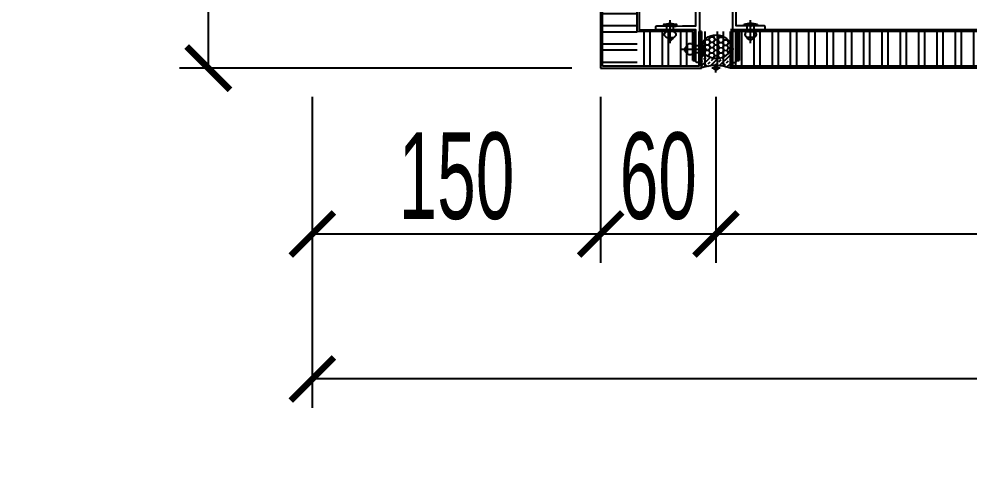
# Model space of a CAD drawing. Extents: x -8792 to 174344, y -43961 to 62816.
# Drawn here: x 19945.9 to 20440.2, y -9959.1 to -9719.9 of the extents above; entities that cross this region are included whole.
import ezdxf
from ezdxf.xclip import XClip

# ---------------------------------------------------------------- set-up
doc = ezdxf.new("R2010")
doc.units = 0
doc.header["$LTSCALE"] = 50
doc.header["$XCLIPFRAME"] = 0
for name, pattern in [('CENTER', [2, 1.25, -0.25, 0.25, -0.25]), ('DIVIDE', [1.25, 0.5, -0.25, 0, -0.25, 0, -0.25]), ('DOT2', [0.125, 0, -0.125])]:
    doc.linetypes.add(name, pattern=pattern)
for name, color, linetype in [('#标注', 1, 'Continuous'), ('1 轴线 辅助线', 1, 'CENTER'), ('6 附件', 6, 'Continuous'), ('A-FLOR-OTLN', 4, 'DOT2'), ('PJ', 4, 'Continuous'), ('TC', 251, 'Continuous'), ('XC', 3, 'Continuous'), ('吊顶', 7, 'Continuous'), ('铝板', 2, 'Continuous')]:
    doc.layers.add(name, color=color, linetype=linetype)
doc.styles.add('JHZX', font='jrs.shx', dxfattribs={"width": 0.6, "bigfont": 'jhz.shx'})
doc.dimstyles.new('JZBZ-15', dxfattribs={"dimscale": 15, "dimtxt": 3, "dimasz": 1.5, "dimexe": 1, "dimexo": 1, "dimgap": 0.5, "dimtad": 1, "dimdec": 0, "dimdsep": 46, "dimtxsty": 'JHZX', "dimblk1": 'ARCHTICK', "dimblk2": 'ARCHTICK', "dimsah": 1, "dimcen": 0, "dimclrd": 1, "dimclre": 1, "dimclrt": 2, "dimadec": 3, "dimazin": 2, "dimtfac": 1, "dimtdec": 0, "dimtix": 1, "dimtmove": 0, "dimatfit": 3, "dimfxl": 0, "dimtolj": 1, "dimlwd": -1, "dimlwe": -1, "dimarcsym": 0})

# ---------------------------------------------------------------- blocks, each defined once
blk = doc.blocks.new('A$Cbd8d7c8c')
at = {"layer": 'A-FLOR-OTLN', "color": 8}
blk.add_lwpolyline([(-22721.25, -15689.87), (-43719.42, -33393.16, 0.413756), (-43991.61, -36560.98, 0.189672), (122158.17, -126683.04, 0.414786), (124666.02, -124719.49), (133885.17, -48361.88, 0.379931), (116453.25, -23207.95, 0.236452)], format="xyb", dxfattribs=at)
at = {"layer": '吊顶', "const_width": 3}
blk.add_lwpolyline([(36525.16, -42886.24, 0.056654), (31389.8, -41079.32), (30859.09, -40957.78, -0.112536), (21289.45, -36343.72, -0.028917), (3039.01, -19971.01, 0.413532), (-633.62, -19953.38), (-31397.94, -50352.84, 0.414781), (-31416.33, -54033.31, 0.170492), (123964.28, -129414.71, 0.412564), (126841.18, -127143.22), (136317.5, -48655.55, 1.269195), (87076.8, -54393.32)], format="xyb", dxfattribs=at)
blk = doc.blocks.new('jfdm')
h = blk.add_hatch()
h.set_pattern_fill('HONEY', color=0, scale=0.5, style=0)
h.set_pattern_definition([(0, (3e-15, -1.231), (2.38125, 1.374815), [1.5875, -3.175]), (120, (3e-15, -1.231), (-2.38125, 1.374815), [1.5875, -3.175]), (60, (3e-15, -1.231), (3e-07, 2.74963), [-3.175, 1.5875])])
edge = h.paths.add_edge_path()
edge.add_ellipse((7.5, 13.77), major_axis=(0, -7.7), ratio=0.974135, start_angle=0, end_angle=360)
h = blk.add_hatch()
h.set_pattern_fill('ANSI33', color=0, scale=0.5, style=0)
edge = h.paths.add_edge_path()
edge.add_line((7.58, 6.07), (7.5, 6.07))
edge.add_line((7.5, 6.07), (7.38, 6.07))
edge.add_line((7.38, 6.07), (7.26, 6.08))
edge.add_line((7.26, 6.08), (7.14, 6.08))
edge.add_line((7.14, 6.08), (7.02, 6.09))
edge.add_line((7.02, 6.09), (6.9, 6.1))
edge.add_line((6.9, 6.1), (6.78, 6.11))
edge.add_line((6.78, 6.11), (6.66, 6.12))
edge.add_line((6.66, 6.12), (6.55, 6.13))
edge.add_line((6.55, 6.13), (6.43, 6.15))
edge.add_line((6.43, 6.15), (6.31, 6.17))
edge.add_line((6.31, 6.17), (6.19, 6.19))
edge.add_line((6.19, 6.19), (6.07, 6.21))
edge.add_line((6.07, 6.21), (5.96, 6.24))
edge.add_line((5.96, 6.24), (5.84, 6.26))
edge.add_line((5.84, 6.26), (5.72, 6.29))
edge.add_line((5.72, 6.29), (5.61, 6.32))
edge.add_line((5.61, 6.32), (5.49, 6.35))
edge.add_line((5.49, 6.35), (5.38, 6.39))
edge.add_line((5.38, 6.39), (5.26, 6.42))
edge.add_line((5.26, 6.42), (5.15, 6.46))
edge.add_line((5.15, 6.46), (5.04, 6.5))
edge.add_line((5.04, 6.5), (4.92, 6.54))
edge.add_line((4.92, 6.54), (4.81, 6.58))
edge.add_line((4.81, 6.58), (4.7, 6.63))
edge.add_line((4.7, 6.63), (4.59, 6.68))
edge.add_line((4.59, 6.68), (4.48, 6.72))
edge.add_line((4.48, 6.72), (4.37, 6.77))
edge.add_line((4.37, 6.77), (4.26, 6.83))
edge.add_line((4.26, 6.83), (4.15, 6.88))
edge.add_line((4.15, 6.88), (4.05, 6.94))
edge.add_line((4.05, 6.94), (3.94, 6.99))
edge.add_line((3.94, 6.99), (3.84, 7.05))
edge.add_line((3.84, 7.05), (3.73, 7.11))
edge.add_line((3.73, 7.11), (3.63, 7.18))
edge.add_line((3.63, 7.18), (3.53, 7.24))
edge.add_line((3.53, 7.24), (3.43, 7.31))
edge.add_line((3.43, 7.31), (3.33, 7.37))
edge.add_line((3.33, 7.37), (3.23, 7.44))
edge.add_line((3.23, 7.44), (3.13, 7.51))
edge.add_line((3.13, 7.51), (3.03, 7.59))
edge.add_line((3.03, 7.59), (2.94, 7.66))
edge.add_line((2.94, 7.66), (2.84, 7.73))
edge.add_line((2.84, 7.73), (2.75, 7.81))
edge.add_line((2.75, 7.81), (2.66, 7.89))
edge.add_line((2.66, 7.89), (2.57, 7.97))
edge.add_line((2.57, 7.97), (2.48, 8.05))
edge.add_line((2.48, 8.05), (2.39, 8.13))
edge.add_line((2.39, 8.13), (2.3, 8.22))
edge.add_line((2.3, 8.22), (2.22, 8.3))
edge.add_line((2.22, 8.3), (2.13, 8.39))
edge.add_line((2.13, 8.39), (2.05, 8.48))
edge.add_line((2.05, 8.48), (1.97, 8.57))
edge.add_line((1.97, 8.57), (1.89, 8.66))
edge.add_line((1.89, 8.66), (1.81, 8.75))
edge.add_line((1.81, 8.75), (1.73, 8.85))
edge.add_line((1.73, 8.85), (1.66, 8.94))
edge.add_line((1.66, 8.94), (1.58, 9.04))
edge.add_line((1.58, 9.04), (1.51, 9.14))
edge.add_line((1.51, 9.14), (1.44, 9.24))
edge.add_line((1.44, 9.24), (1.37, 9.33))
edge.add_line((1.37, 9.33), (1.3, 9.44))
edge.add_line((1.3, 9.44), (1.24, 9.54))
edge.add_line((1.24, 9.54), (1.17, 9.64))
edge.add_line((1.17, 9.64), (1.11, 9.75))
edge.add_line((1.11, 9.75), (1.05, 9.85))
edge.add_line((1.05, 9.85), (0.98, 9.96))
edge.add_line((0.98, 9.96), (0.93, 10.06))
edge.add_line((0.93, 10.06), (0.87, 10.17))
edge.add_line((0.87, 10.17), (0.81, 10.28))
edge.add_line((0.81, 10.28), (0.76, 10.39))
edge.add_line((0.76, 10.39), (0.71, 10.5))
edge.add_line((0.71, 10.5), (0.66, 10.61))
edge.add_line((0.66, 10.61), (0.61, 10.73))
edge.add_line((0.61, 10.73), (0.57, 10.84))
edge.add_line((0.57, 10.84), (0.52, 10.95))
edge.add_line((0.52, 10.95), (0.48, 11.07))
edge.add_line((0.48, 11.07), (0.44, 11.18))
edge.add_line((0.44, 11.18), (0.4, 11.3))
edge.add_line((0.4, 11.3), (0.36, 11.41))
edge.add_line((0.36, 11.41), (0.32, 11.53))
edge.add_line((0.32, 11.53), (0.29, 11.65))
edge.add_line((0.29, 11.65), (0.26, 11.77))
edge.add_line((0.26, 11.77), (0.23, 11.89))
edge.add_line((0.23, 11.89), (0.2, 12.01))
edge.add_line((0.2, 12.01), (0.17, 12.13))
edge.add_line((0.17, 12.13), (0.15, 12.25))
edge.add_line((0.15, 12.25), (0.13, 12.37))
edge.add_line((0.13, 12.37), (0.1, 12.49))
edge.add_line((0.1, 12.49), (0.09, 12.61))
edge.add_line((0.09, 12.61), (0.07, 12.73))
edge.add_line((0.07, 12.73), (0.05, 12.85))
edge.add_line((0.05, 12.85), (0.04, 12.97))
edge.add_line((0.04, 12.97), (0.03, 13.1))
edge.add_line((0.03, 13.1), (0.02, 13.22))
edge.add_line((0.02, 13.22), (0.01, 13.34))
edge.add_line((0.01, 13.34), (0.01, 13.46))
edge.add_line((0.01, 13.46), (0, 13.59))
edge.add_line((0, 13.59), (0, 13.71))
edge.add_line((0, 13.71), (0, 13.77))
edge.add_line((0, 13.77), (0, 13.77))
edge.add_line((0, 13.77), (0, 0))
edge.add_arc((7.5, -17.11), 18.68, 66.3327, 113.6673, ccw=False)
edge.add_line((15, 0), (15, 13.77))
edge.add_line((15, 13.77), (15, 13.69))
edge.add_line((15, 13.69), (15, 13.62))
edge.add_line((15, 13.62), (15, 13.54))
edge.add_line((15, 13.54), (14.99, 13.46))
edge.add_line((14.99, 13.46), (14.99, 13.38))
edge.add_line((14.99, 13.38), (14.99, 13.31))
edge.add_line((14.99, 13.31), (14.98, 13.23))
edge.add_line((14.98, 13.23), (14.98, 13.15))
edge.add_line((14.98, 13.15), (14.97, 13.07))
edge.add_line((14.97, 13.07), (14.96, 13))
edge.add_line((14.96, 13), (14.95, 12.92))
edge.add_line((14.95, 12.92), (14.95, 12.84))
edge.add_line((14.95, 12.84), (14.94, 12.77))
edge.add_line((14.94, 12.77), (14.93, 12.69))
edge.add_line((14.93, 12.69), (14.91, 12.61))
edge.add_line((14.91, 12.61), (14.9, 12.54))
edge.add_line((14.9, 12.54), (14.89, 12.46))
edge.add_line((14.89, 12.46), (14.88, 12.38))
edge.add_line((14.88, 12.38), (14.86, 12.31))
edge.add_line((14.86, 12.31), (14.85, 12.23))
edge.add_line((14.85, 12.23), (14.83, 12.15))
edge.add_line((14.83, 12.15), (14.82, 12.08))
edge.add_line((14.82, 12.08), (14.8, 12))
edge.add_line((14.8, 12), (14.78, 11.93))
edge.add_line((14.78, 11.93), (14.76, 11.85))
edge.add_line((14.76, 11.85), (14.74, 11.78))
edge.add_line((14.74, 11.78), (14.72, 11.7))
edge.add_line((14.72, 11.7), (14.7, 11.63))
edge.add_line((14.7, 11.63), (14.68, 11.55))
edge.add_line((14.68, 11.55), (14.66, 11.48))
edge.add_line((14.66, 11.48), (14.64, 11.41))
edge.add_line((14.64, 11.41), (14.61, 11.33))
edge.add_line((14.61, 11.33), (14.59, 11.26))
edge.add_line((14.59, 11.26), (14.56, 11.19))
edge.add_line((14.56, 11.19), (14.54, 11.11))
edge.add_line((14.54, 11.11), (14.51, 11.04))
edge.add_line((14.51, 11.04), (14.49, 10.97))
edge.add_line((14.49, 10.97), (14.46, 10.9))
edge.add_line((14.46, 10.9), (14.43, 10.82))
edge.add_line((14.43, 10.82), (14.4, 10.75))
edge.add_line((14.4, 10.75), (14.37, 10.68))
edge.add_line((14.37, 10.68), (14.34, 10.61))
edge.add_line((14.34, 10.61), (14.31, 10.54))
edge.add_line((14.31, 10.54), (14.28, 10.47))
edge.add_line((14.28, 10.47), (14.24, 10.4))
edge.add_line((14.24, 10.4), (14.21, 10.33))
edge.add_line((14.21, 10.33), (14.18, 10.26))
edge.add_line((14.18, 10.26), (14.14, 10.19))
edge.add_line((14.14, 10.19), (14.11, 10.12))
edge.add_line((14.11, 10.12), (14.07, 10.06))
edge.add_line((14.07, 10.06), (14.03, 9.99))
edge.add_line((14.03, 9.99), (14, 9.92))
edge.add_line((14, 9.92), (13.96, 9.85))
edge.add_line((13.96, 9.85), (13.92, 9.79))
edge.add_line((13.92, 9.79), (13.88, 9.72))
edge.add_line((13.88, 9.72), (13.84, 9.66))
edge.add_line((13.84, 9.66), (13.8, 9.59))
edge.add_line((13.8, 9.59), (13.76, 9.53))
edge.add_line((13.76, 9.53), (13.71, 9.46))
edge.add_line((13.71, 9.46), (13.67, 9.4))
edge.add_line((13.67, 9.4), (13.63, 9.33))
edge.add_line((13.63, 9.33), (13.59, 9.27))
edge.add_line((13.59, 9.27), (13.54, 9.21))
edge.add_line((13.54, 9.21), (13.5, 9.15))
edge.add_line((13.5, 9.15), (13.45, 9.08))
edge.add_line((13.45, 9.08), (13.4, 9.02))
edge.add_line((13.4, 9.02), (13.36, 8.96))
edge.add_line((13.36, 8.96), (13.31, 8.9))
edge.add_line((13.31, 8.9), (13.26, 8.84))
edge.add_line((13.26, 8.84), (13.21, 8.78))
edge.add_line((13.21, 8.78), (13.16, 8.72))
edge.add_line((13.16, 8.72), (13.11, 8.67))
edge.add_line((13.11, 8.67), (13.06, 8.61))
edge.add_line((13.06, 8.61), (13.01, 8.55))
edge.add_line((13.01, 8.55), (12.96, 8.49))
edge.add_line((12.96, 8.49), (12.91, 8.44))
edge.add_line((12.91, 8.44), (12.86, 8.38))
edge.add_line((12.86, 8.38), (12.8, 8.33))
edge.add_line((12.8, 8.33), (12.75, 8.27))
edge.add_line((12.75, 8.27), (12.7, 8.22))
edge.add_line((12.7, 8.22), (12.64, 8.16))
edge.add_line((12.64, 8.16), (12.59, 8.11))
edge.add_line((12.59, 8.11), (12.53, 8.06))
edge.add_line((12.53, 8.06), (12.47, 8.01))
edge.add_line((12.47, 8.01), (12.42, 7.96))
edge.add_line((12.42, 7.96), (12.36, 7.91))
edge.add_line((12.36, 7.91), (12.3, 7.86))
edge.add_line((12.3, 7.86), (12.24, 7.81))
edge.add_line((12.24, 7.81), (12.18, 7.76))
edge.add_line((12.18, 7.76), (12.13, 7.71))
edge.add_line((12.13, 7.71), (12.07, 7.66))
edge.add_line((12.07, 7.66), (12.01, 7.62))
edge.add_line((12.01, 7.62), (11.94, 7.57))
edge.add_line((11.94, 7.57), (11.88, 7.52))
edge.add_line((11.88, 7.52), (11.82, 7.48))
edge.add_line((11.82, 7.48), (11.76, 7.43))
edge.add_line((11.76, 7.43), (11.7, 7.39))
edge.add_line((11.7, 7.39), (11.64, 7.35))
edge.add_line((11.64, 7.35), (11.57, 7.31))
edge.add_line((11.57, 7.31), (11.51, 7.26))
edge.add_line((11.51, 7.26), (11.44, 7.22))
edge.add_line((11.44, 7.22), (11.38, 7.18))
edge.add_line((11.38, 7.18), (11.32, 7.14))
edge.add_line((11.32, 7.14), (11.25, 7.1))
edge.add_line((11.25, 7.1), (11.18, 7.06))
edge.add_line((11.18, 7.06), (11.12, 7.03))
edge.add_line((11.12, 7.03), (11.05, 6.99))
edge.add_line((11.05, 6.99), (10.99, 6.95))
edge.add_line((10.99, 6.95), (10.92, 6.92))
edge.add_line((10.92, 6.92), (10.85, 6.88))
edge.add_line((10.85, 6.88), (10.78, 6.85))
edge.add_line((10.78, 6.85), (10.72, 6.81))
edge.add_line((10.72, 6.81), (10.65, 6.78))
edge.add_line((10.65, 6.78), (10.58, 6.75))
edge.add_line((10.58, 6.75), (10.51, 6.72))
edge.add_line((10.51, 6.72), (10.44, 6.69))
edge.add_line((10.44, 6.69), (10.37, 6.66))
edge.add_line((10.37, 6.66), (10.3, 6.63))
edge.add_line((10.3, 6.63), (10.23, 6.6))
edge.add_line((10.23, 6.6), (10.16, 6.57))
edge.add_line((10.16, 6.57), (10.09, 6.54))
edge.add_line((10.09, 6.54), (10.02, 6.52))
edge.add_line((10.02, 6.52), (9.95, 6.49))
edge.add_line((9.95, 6.49), (9.88, 6.47))
edge.add_line((9.88, 6.47), (9.8, 6.44))
edge.add_line((9.8, 6.44), (9.73, 6.42))
edge.add_line((9.73, 6.42), (9.66, 6.4))
edge.add_line((9.66, 6.4), (9.59, 6.38))
edge.add_line((9.59, 6.38), (9.51, 6.35))
edge.add_line((9.51, 6.35), (9.44, 6.33))
edge.add_line((9.44, 6.33), (9.37, 6.31))
edge.add_line((9.37, 6.31), (9.29, 6.3))
edge.add_line((9.29, 6.3), (9.22, 6.28))
edge.add_line((9.22, 6.28), (9.15, 6.26))
edge.add_line((9.15, 6.26), (9.07, 6.24))
edge.add_line((9.07, 6.24), (9, 6.23))
edge.add_line((9, 6.23), (8.93, 6.21))
edge.add_line((8.93, 6.21), (8.85, 6.2))
edge.add_line((8.85, 6.2), (8.78, 6.18))
edge.add_line((8.78, 6.18), (8.7, 6.17))
edge.add_line((8.7, 6.17), (8.63, 6.16))
edge.add_line((8.63, 6.16), (8.55, 6.15))
edge.add_line((8.55, 6.15), (8.48, 6.14))
edge.add_line((8.48, 6.14), (8.4, 6.13))
edge.add_line((8.4, 6.13), (8.33, 6.12))
edge.add_line((8.33, 6.12), (8.25, 6.11))
edge.add_line((8.25, 6.11), (8.18, 6.1))
edge.add_line((8.18, 6.1), (8.1, 6.1))
edge.add_line((8.1, 6.1), (8.03, 6.09))
edge.add_line((8.03, 6.09), (7.95, 6.09))
edge.add_line((7.95, 6.09), (7.88, 6.08))
edge.add_line((7.88, 6.08), (7.8, 6.08))
edge.add_line((7.8, 6.08), (7.73, 6.07))
edge.add_line((7.73, 6.07), (7.65, 6.07))
edge.add_line((7.65, 6.07), (7.58, 6.07))
blk.add_arc((7.5, -17.11), 18.68, 66.3327, 113.6673)
blk.add_ellipse((7.5, 13.77), major_axis=(0, -7.7), ratio=0.974135)
blk = doc.blocks.new('*U328')
at = {"layer": '6 附件', "linetype": 'DIVIDE'}
blk.add_line((0, -6.55), (0, 5.45), dxfattribs=at)
at = {"layer": '6 附件', "linetype": 'ByBlock'}
for p, q in [((-3.5, 2.45), (-3.5, 3.15)), ((-3.5, 3.15), (3.5, 3.15)), ((3.5, 2.45), (-3.5, 2.45)), ((-1.8, -0.55), (-1.8, 2.45)), ((1.8, -0.55), (1.8, 2.45)), ((3.5, 3.15), (3.5, 2.45)), ((-1.8, -0.55), (1.8, -0.55)), ((-1.61, -4.08), (-1.8, -3.55)), ((1.8, -3.55), (-1.8, -3.55)), ((-0.63, -4.8), (-1.61, -4.08)), ((-0.55, -5.05), (-0.63, -4.8)), ((0.21, -4.8), (-0.55, -5.05)), ((1.8, -3.55), (0.21, -4.8))]:
    blk.add_line(p, q, dxfattribs=at)
for centre, radius, start, end in [((0, -7.91), 11.6, 72.4408, 107.5592), ((-1.46, -2.05), 1.54, 102.6804, 257.3196), ((1.46, -2.05), 1.54, 282.6804, 77.3196)]:
    blk.add_arc(centre, radius, start, end, dxfattribs=at)
blk = doc.blocks.new('*U327')
at = {"layer": '6 附件', "linetype": 'DIVIDE'}
blk.add_line((0, -8.05), (0, 5.45), dxfattribs=at)
at = {"layer": '6 附件', "linetype": 'ByBlock'}
for p, q in [((-3.5, 2.45), (-3.5, 3.15)), ((-3.5, 3.15), (3.5, 3.15)), ((3.5, 2.45), (-3.5, 2.45)), ((-1.8, -2.05), (-1.8, 2.45)), ((1.8, -2.05), (1.8, 2.45)), ((3.5, 3.15), (3.5, 2.45)), ((-1.8, -2.05), (1.8, -2.05)), ((-1.61, -5.58), (-1.8, -5.05)), ((1.8, -5.05), (-1.8, -5.05)), ((-0.63, -6.3), (-1.61, -5.58)), ((-0.55, -6.55), (-0.63, -6.3)), ((0.21, -6.3), (-0.55, -6.55)), ((1.8, -5.05), (0.21, -6.3))]:
    blk.add_line(p, q, dxfattribs=at)
for centre, radius, start, end in [((0, -7.91), 11.6, 72.4408, 107.5592), ((-1.46, -3.55), 1.54, 102.6804, 257.3196), ((1.46, -3.55), 1.54, 282.6804, 77.3196)]:
    blk.add_arc(centre, radius, start, end, dxfattribs=at)
blk = doc.blocks.new('瞄准点')
h = blk.add_hatch(color=1)
h.paths.add_polyline_path([(0, -1), (0, 0), (-1, 0, 0.414214)])
h.paths.add_polyline_path([(1, 0, 0.414214), (0, 1), (0, 0)])
at = {"color": 1}
for p, q in [((1, 0), (-1, 0)), ((0, 1), (0, -1))]:
    blk.add_line(p, q, dxfattribs=at)
blk.add_circle((0, 0), 1, dxfattribs=at)
at = {"layer": '1 轴线 辅助线', "color": 1, "linetype": 'CENTER', "ltscale": 0.2}
for p, q in [((2.23, 0), (-2.23, 0)), ((0, -2.23), (0, 2.23))]:
    blk.add_line(p, q, dxfattribs=at)
blk = doc.blocks.new('GRER')
at = {"layer": 'TC', "ltscale": 0.5}
h = blk.add_hatch(dxfattribs=at)
h.set_pattern_fill('ANSI32', color=256, scale=2, angle=135, style=0)
h.set_pattern_definition([(180, (-199562.915, -2773.242), (-9e-16, -9.525), []), (180, (-199566.09, -2770.067), (-9e-16, -9.525), [])])
h.paths.add_polyline_path([(-932, -1181), (-950, -1199), (-950, -1369.35), (-932.02, -1369.35)])
h = blk.add_hatch(dxfattribs=at)
h.set_pattern_fill('ANSI32', color=256, scale=2, angle=45, style=0)
h.set_pattern_definition([(90, (-91523.758, 20339.053), (-9.525, 0), []), (90, (-91520.583, 20342.228), (-9.525, 0), [])])
h.paths.add_polyline_path([(-932.11, -1351.34), (-931.91, -1369.35), (-70.98, -1369.35), (-70.98, -1351.35)])
at = {"layer": 'XC'}
for points in [[(-899.48, -1339.35), (-899.48, -1359.85), (-899.78, -1360.35), (-899.48, -1360.85), (-899.48, -1366.85, -0.414214), (-899.98, -1367.35), (-900.98, -1367.35, -0.414214), (-901.48, -1366.85), (-901.48, -1350.35), (-921.8, -1350.35, -0.414214), (-922.3, -1349.85), (-922.3, -1348.85, -0.414213), (-921.8, -1348.35), (-915.3, -1348.35), (-914.8, -1348.65), (-908.48, -1348.35), (-901.48, -1348.35), (-901.48, -1337.85, -0.414214)], [(-882.45, -1339.35), (-882.45, -1359.85), (-882.15, -1360.35), (-882.45, -1360.85), (-882.45, -1366.85, 0.414214), (-881.95, -1367.35), (-880.95, -1367.35, 0.414214), (-880.45, -1366.85), (-880.45, -1350.35), (-865.95, -1350.35, 0.414214), (-865.45, -1349.85), (-865.45, -1348.85, 0.414213), (-865.95, -1348.35), (-872.45, -1348.35), (-872.95, -1348.65), (-873.45, -1348.35), (-880.45, -1348.35), (-880.45, -1337.85, 0.414214)]]:
    blk.add_lwpolyline(points, format="xyb", dxfattribs=at)
at = {"layer": '铝板', "color": 6}
for p, q in [((-932, -1351.35), (-932, -1181)), ((-930.99, -1180), (-931, -1350.35)), ((-902.98, -1351.35), (-932, -1351.35)), ((-931, -1350.35), (-901.98, -1350.35)), ((-902.98, -1351.35), (-902.98, -1366.35)), ((-902.98, -1366.35), (-902.98, -1351.35)), ((-901.98, -1366.35), (-901.98, -1350.35)), ((-901.98, -1350.35), (-901.98, -1366.35)), ((-879.95, -1366.35), (-879.95, -1350.35)), ((-879.95, -1350.35), (-879.95, -1366.35)), ((-878.95, -1351.35), (-878.95, -1366.35)), ((-878.95, -1366.35), (-878.95, -1351.35)), ((-902.98, -1366.35), (-901.98, -1366.35)), ((-901.98, -1366.35), (-902.98, -1366.35)), ((-878.95, -1366.35), (-879.95, -1366.35)), ((-879.95, -1366.35), (-878.95, -1366.35))]:
    blk.add_line(p, q, dxfattribs=at)
at = {"layer": '铝板'}
for p, q in [((-951, -1200), (-951, -1370.35)), ((-950, -1369.35), (-950, -1199)), ((-899.48, -1369.35), (-899.48, -1351.35)), ((-899.48, -1351.35), (-898.48, -1351.35)), ((-898.48, -1351.35), (-899.48, -1351.35)), ((-899.48, -1351.35), (-899.48, -1369.35)), ((-898.48, -1351.35), (-898.48, -1370.35)), ((-898.48, -1370.35), (-898.48, -1351.35)), ((-882.45, -1351.35), (-883.45, -1351.35)), ((-883.45, -1351.35), (-883.45, -1370.35)), ((-883.45, -1370.35), (-883.45, -1351.35)), ((-883.45, -1351.35), (-882.45, -1351.35)), ((-882.45, -1369.35), (-882.45, -1351.35)), ((-882.45, -1351.35), (-882.45, -1369.35)), ((-951, -1370.35), (-898.48, -1370.35)), ((-899.48, -1369.35), (-950, -1369.35))]:
    blk.add_line(p, q, dxfattribs=at)
at = {"layer": '铝板', "color": 6}
for points in [[(-70.98, -1366.35), (-70.98, -1350.35), (-883.45, -1350.35)], [(-71.98, -1366.35), (-71.98, -1351.35), (-883.45, -1351.35)]]:
    blk.add_lwpolyline(points, dxfattribs=at)
at = {"layer": '铝板'}
for points in [[(-67.48, -1369.35), (-883.45, -1369.35)], [(-67.48, -1370.35), (-883.45, -1370.35)]]:
    blk.add_lwpolyline(points, dxfattribs=at)
at = {"layer": '1 轴线 辅助线'}
blk.add_blockref('瞄准点', (-890.98, -1370.35), dxfattribs=at)
at = {"layer": '6 附件', "xscale": -1}
for name, p, rotation in [('*U328', (-914.8, -1350.8), 0.0001287275399075583), ('*U327', (-900.94, -1360.47), 270)]:
    blk.add_blockref(name, p, dxfattribs=dict(at, rotation=rotation))
at = {"layer": '6 附件', "rotation": 359.9998712724601}
blk.add_blockref('*U328', (-872.95, -1350.8), dxfattribs=at)
at = {"layer": 'PJ', "color": 8, "ltscale": 10, "yscale": 0.7999999999968962, "rotation": 359.3659973568308}
blk.add_blockref('jfdm', (-898.48, -1370.18), dxfattribs=at)
blk = doc.blocks.new('_ARCHTICK')
at = {"color": 0, "linetype": 'ByBlock', "const_width": 0.15}
blk.add_lwpolyline([(-0.5, -0.5), (0.5, 0.5)], dxfattribs=at)
blk = doc.blocks.new('*D305')
at = {"layer": '#标注', "color": 1, "ltscale": 10, "transparency": 16777216}
for p, q in [((20083.51, -9575.09), (20029.4, -9575.09)), ((20044.4, -9575.09), (20044.4, -9745.44)), ((20233.51, -9745.44), (20029.4, -9745.44))]:
    blk.add_line(p, q, dxfattribs=at)
at = {"layer": 'Defpoints', "color": 0, "ltscale": 10, "transparency": 16777216}
for p in [(20098.51, -9575.09), (20044.4, -9745.44), (20248.51, -9745.44)]:
    blk.add_point(p, dxfattribs=at)
at = {"layer": '#标注', "color": 1, "ltscale": 10, "transparency": 16777216, "xscale": 22.5, "yscale": 22.5, "zscale": 22.5}
for p, rotation in [((20044.4, -9575.09), 90), ((20044.4, -9745.44), 270)]:
    blk.add_blockref('_ARCHTICK', p, dxfattribs=dict(at, rotation=rotation))
at = {"layer": '#标注', "color": 2, "ltscale": 10, "transparency": 16777216, "insert": (20014.4, -9660.27), "char_height": 45, "attachment_point": 5, "rotation": 90, "style": 'JHZX'}
blk.add_mtext('\\A1;170', dxfattribs=at)
blk = doc.blocks.new('*D306')
at = {"layer": '#标注', "color": 1, "ltscale": 10, "transparency": 16777216}
for p, q in [((20098.51, -9760.44), (20098.51, -9846.7)), ((20248.51, -9760.44), (20248.51, -9846.7)), ((20098.51, -9831.7), (20248.51, -9831.7))]:
    blk.add_line(p, q, dxfattribs=at)
at = {"layer": 'Defpoints', "color": 0, "ltscale": 10, "transparency": 16777216}
for p in [(20098.51, -9745.44), (20248.51, -9745.44), (20248.51, -9831.7)]:
    blk.add_point(p, dxfattribs=at)
at = {"layer": '#标注', "color": 1, "ltscale": 10, "transparency": 16777216, "xscale": 22.5, "yscale": 22.5, "zscale": 22.5, "rotation": 180}
blk.add_blockref('_ARCHTICK', (20098.51, -9831.7), dxfattribs=at)
at = {"layer": '#标注', "color": 1, "ltscale": 10, "transparency": 16777216, "xscale": 22.5, "yscale": 22.5, "zscale": 22.5}
blk.add_blockref('_ARCHTICK', (20248.51, -9831.7), dxfattribs=at)
at = {"layer": '#标注', "color": 2, "ltscale": 10, "transparency": 16777216, "insert": (20173.51, -9801.7), "char_height": 45, "attachment_point": 5, "style": 'JHZX'}
blk.add_mtext('\\A1;150', dxfattribs=at)
blk = doc.blocks.new('*D307')
at = {"layer": '#标注', "color": 1, "ltscale": 10, "transparency": 16777216}
for p, q in [((20248.51, -9760.44), (20248.51, -9846.7)), ((20308.52, -9760.44), (20308.52, -9846.7)), ((20248.51, -9831.7), (20308.52, -9831.7))]:
    blk.add_line(p, q, dxfattribs=at)
at = {"layer": 'Defpoints', "color": 0, "ltscale": 10, "transparency": 16777216}
for p in [(20248.51, -9745.44), (20308.52, -9745.44), (20308.52, -9831.7)]:
    blk.add_point(p, dxfattribs=at)
at = {"layer": '#标注', "color": 1, "ltscale": 10, "transparency": 16777216, "xscale": 22.5, "yscale": 22.5, "zscale": 22.5, "rotation": 180}
blk.add_blockref('_ARCHTICK', (20248.51, -9831.7), dxfattribs=at)
at = {"layer": '#标注', "color": 1, "ltscale": 10, "transparency": 16777216, "xscale": 22.5, "yscale": 22.5, "zscale": 22.5}
blk.add_blockref('_ARCHTICK', (20308.52, -9831.7), dxfattribs=at)
at = {"layer": '#标注', "color": 2, "ltscale": 10, "transparency": 16777216, "insert": (20278.52, -9801.7), "char_height": 45, "attachment_point": 5, "style": 'JHZX'}
blk.add_mtext('\\A1;60', dxfattribs=at)
blk = doc.blocks.new('*D308')
at = {"layer": '#标注', "color": 1, "ltscale": 10, "transparency": 16777216}
for p, q in [((20308.52, -9760.44), (20308.52, -9846.7)), ((21139.54, -9759.1), (21139.54, -9846.7)), ((20308.52, -9831.7), (21139.54, -9831.7))]:
    blk.add_line(p, q, dxfattribs=at)
at = {"layer": 'Defpoints', "color": 0, "ltscale": 10, "transparency": 16777216}
for p in [(20308.52, -9745.44), (21139.54, -9744.1), (21139.54, -9831.7)]:
    blk.add_point(p, dxfattribs=at)
at = {"layer": '#标注', "color": 1, "ltscale": 10, "transparency": 16777216, "xscale": 22.5, "yscale": 22.5, "zscale": 22.5, "rotation": 180}
blk.add_blockref('_ARCHTICK', (20308.52, -9831.7), dxfattribs=at)
at = {"layer": '#标注', "color": 1, "ltscale": 10, "transparency": 16777216, "xscale": 22.5, "yscale": 22.5, "zscale": 22.5}
blk.add_blockref('_ARCHTICK', (21139.54, -9831.7), dxfattribs=at)
at = {"layer": '#标注', "color": 2, "ltscale": 10, "transparency": 16777216, "insert": (20724.03, -9801.7), "char_height": 45, "attachment_point": 5, "style": 'JHZX'}
blk.add_mtext('\\A1;830', dxfattribs=at)
blk = doc.blocks.new('*D310')
at = {"layer": '#标注', "color": 1, "ltscale": 10, "transparency": 16777216}
for p, q in [((20098.51, -9760.44), (20098.51, -9922.1)), ((21199.54, -9760.44), (21199.54, -9922.1)), ((21199.54, -9907.1), (20098.51, -9907.1))]:
    blk.add_line(p, q, dxfattribs=at)
at = {"layer": 'Defpoints', "color": 0, "ltscale": 10, "transparency": 16777216}
for p in [(20098.51, -9745.44), (21199.54, -9745.44), (20098.51, -9907.1)]:
    blk.add_point(p, dxfattribs=at)
at = {"layer": '#标注', "color": 1, "ltscale": 10, "transparency": 16777216, "xscale": 22.5, "yscale": 22.5, "zscale": 22.5, "rotation": 180}
blk.add_blockref('_ARCHTICK', (20098.51, -9907.1), dxfattribs=at)
at = {"layer": '#标注', "color": 1, "ltscale": 10, "transparency": 16777216, "xscale": 22.5, "yscale": 22.5, "zscale": 22.5}
blk.add_blockref('_ARCHTICK', (21199.54, -9907.1), dxfattribs=at)
at = {"layer": '#标注', "color": 2, "ltscale": 10, "transparency": 16777216, "insert": (20649.02, -9877.1), "char_height": 45, "attachment_point": 5, "style": 'JHZX'}
blk.add_mtext('\\A1;1100', dxfattribs=at)

msp = doc.modelspace()

# ---------------------------------------------------------------- block references
at = {"ltscale": 10}
ref = msp.add_blockref('A$Cbd8d7c8c', (-20242.468, 78224.561), dxfattribs=at)
XClip(ref).set_block_clipping_path([(33737.5024453482, -58253.8739175466), (58527.5008306247, -28195.842069268)])
ref = msp.add_blockref('A$Cbd8d7c8c', (22321.982, 94074.685), dxfattribs=at)
XClip(ref).set_block_clipping_path([(76291.0063025201, -72283.9918497168), (103268.9259821397, -47877.3086105986)])
ref = msp.add_blockref('GRER', (21199.507, -8375.091))
XClip(ref).set_block_clipping_path([(-2002.5017468249, -2670.9529163587), (939.5273157459, 1634.0470836415)])

# ---------------------------------------------------------------- dimensions: what is measured, and where the dimension line sits
at = {"layer": '#标注', "ltscale": 10}
dim = msp.add_linear_dim(base=(20044.398, -9745.441), p1=(20098.507, -9575.091), p2=(20248.507, -9745.441), angle=90, dimstyle='JZBZ-15', override={"dimtmove": 1}, dxfattribs=at)
dim.commit()
dim.dimension.update_dxf_attribs({"geometry": '*D305', "text_midpoint": (20014.398, -9660.266)})
dim = msp.add_linear_dim(base=(20248.508, -9831.699), p1=(20098.507, -9745.441), p2=(20248.508, -9745.441), dimstyle='JZBZ-15', dxfattribs=at)
dim.commit()
dim.dimension.update_dxf_attribs({"geometry": '*D306', "text_midpoint": (20173.508, -9801.699)})
dim = msp.add_linear_dim(base=(20098.507, -9907.095), p1=(21199.54, -9745.441), p2=(20098.507, -9745.441), text='1100', dimstyle='JZBZ-15', dxfattribs=at)
dim.commit()
dim.dimension.update_dxf_attribs({"geometry": '*D310', "text_midpoint": (20649.024, -9877.095)})
dim = msp.add_linear_dim(base=(20308.523, -9831.699), p1=(20248.508, -9745.441), p2=(20308.523, -9745.441), dimstyle='JZBZ-15', override={"dimtmove": 1}, dxfattribs=at)
dim.commit()
dim.dimension.update_dxf_attribs({"geometry": '*D307', "text_midpoint": (20278.516, -9801.699)})
dim = msp.add_linear_dim(base=(21139.54, -9831.699), p1=(20308.523, -9745.441), p2=(21139.54, -9744.101), text='830', dimstyle='JZBZ-15', override={"dimtmove": 1}, dxfattribs=at)
dim.commit()
dim.dimension.update_dxf_attribs({"geometry": '*D308', "text_midpoint": (20724.032, -9801.699)})

doc.saveas('drawing.dxf')
